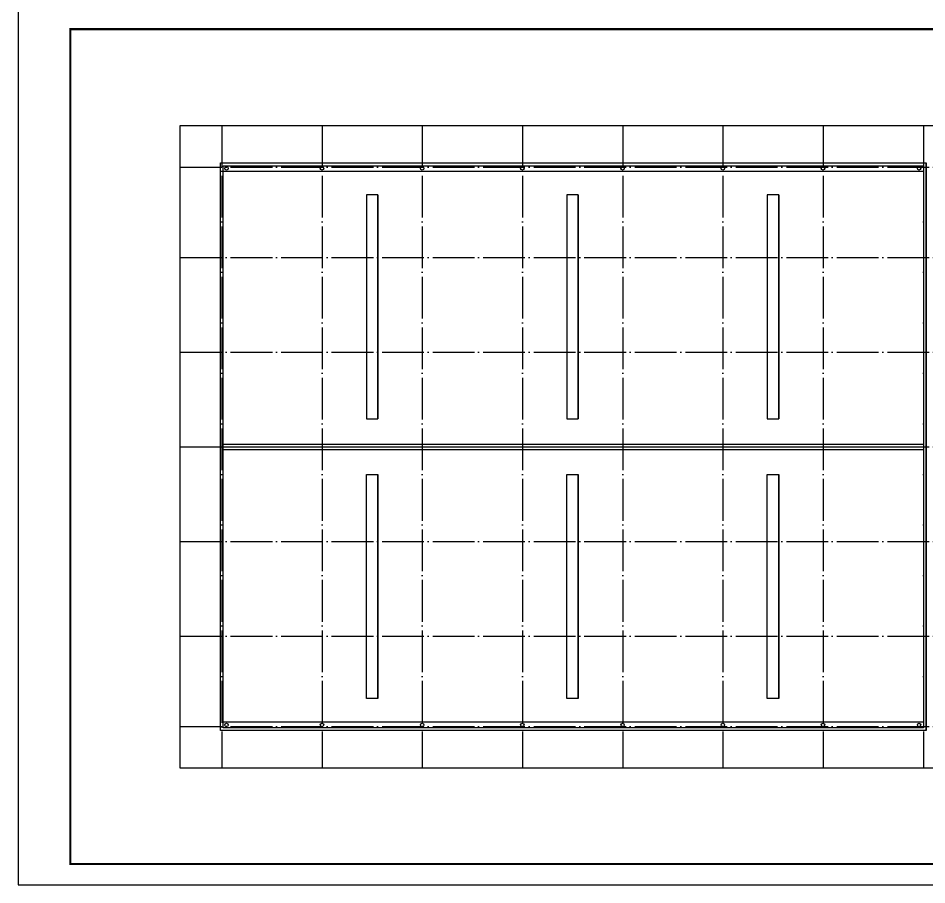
# Model space of a CAD drawing. Extents: x 5412679 to 5683609, y 301830 to 763830.
# Drawn here: x 5412679 to 5477963, y 427830 to 490118 of the extents above; entities that cross this region are included whole.
import ezdxf

# ---------------------------------------------------------------- set-up
doc = ezdxf.new("R2010")
doc.units = 0
doc.header["$LTSCALE"] = 1000
doc.header["$MEASUREMENT"] = 0
doc.linetypes.add('DOTE', pattern=[2.42, 2, -0.2, 0.02, -0.2])
doc.layers.get('Defpoints').update_dxf_attribs({"color": 56})
for name, color, linetype in [('$dl$', 255, 'Continuous'), ('DOTE', 252, 'DOTE'), ('PUB_TITLE', 4, 'Continuous')]:
    doc.layers.add(name, color=color, linetype=linetype)

msp = doc.modelspace()

# ---------------------------------------------------------------- linework, layer by layer
at = {"layer": '$dl$', "linetype": 'ByBlock'}
for centre in [(5427651, 479322), (5434505, 479322), (5441705, 479322), (5448905, 479322), (5456105, 479322), (5463305, 479322), (5470505, 479322), (5477408, 479322), (5427651, 439322), (5434505, 439322), (5441705, 439322), (5448905, 439322), (5456105, 439322), (5463305, 439322), (5470505, 439322), (5477408, 439322)]:
    msp.add_circle(centre, 124, dxfattribs=at)
at = {"linetype": 'ByBlock'}
for p, q in [((5427413, 439112), (5427413, 479512)), ((5427413, 479512), (5477713, 479512)), ((5477713, 479512), (5477713, 439112)), ((5477913, 438912), (5477913, 479712)), ((5427413, 479112), (5477713, 479112)), ((5437703, 477412), (5437703, 461312)), ((5438523, 477412), (5438523, 461312)), ((5452103, 477412), (5452103, 461312)), ((5452923, 477412), (5452923, 461312)), ((5466503, 477412), (5466503, 461312)), ((5467323, 477412), (5467323, 461312)), ((5427413, 459512), (5477713, 459512)), ((5427413, 459312), (5477713, 459312)), ((5427413, 459112), (5477713, 459112)), ((5437703, 441212), (5437703, 457312)), ((5438523, 441212), (5438523, 457312)), ((5452103, 441212), (5452103, 457312)), ((5452923, 441212), (5452923, 457312)), ((5466503, 441212), (5466503, 457312)), ((5467323, 441212), (5467323, 457312)), ((5477713, 439512), (5427413, 439512)), ((5477713, 439112), (5427413, 439112))]:
    msp.add_line(p, q, dxfattribs=at)
for points in [[(5477913, 438912), (5427213, 438912), (5427213, 479712), (5477913, 479712)], [(5438523, 477412), (5437703, 477412), (5437703, 461312), (5438523, 461312)], [(5452923, 477412), (5452103, 477412), (5452103, 461312), (5452923, 461312)], [(5467323, 477412), (5466503, 477412), (5466503, 461312), (5467323, 461312)], [(5438523, 441212), (5437703, 441212), (5437703, 457312), (5438523, 457312)], [(5452923, 441212), (5452103, 441212), (5452103, 457312), (5452923, 457312)], [(5467323, 441212), (5466503, 441212), (5466503, 457312), (5467323, 457312)]]:
    msp.add_lwpolyline(points, close=True, dxfattribs=at)
at = {"layer": 'Defpoints', "ltscale": 2}
msp.add_lwpolyline([(5424313, 482412), (5490313, 482412), (5490313, 436212), (5424313, 436212)], close=True, dxfattribs=at)
at = {"layer": 'DOTE', "ltscale": 1.5}
for p, q in [((5427313, 482412), (5427313, 436212)), ((5434513, 482412), (5434513, 436212)), ((5441713, 482412), (5441713, 436212)), ((5448913, 482412), (5448913, 436212)), ((5456113, 482412), (5456113, 436212)), ((5463313, 482412), (5463313, 436212)), ((5470513, 482412), (5470513, 436212)), ((5477713, 482412), (5477713, 436212)), ((5424313, 479412), (5490313, 479412)), ((5424313, 472912), (5490313, 472912)), ((5424313, 466112), (5490313, 466112)), ((5424313, 459312), (5490313, 459312)), ((5424313, 452512), (5490313, 452512)), ((5424313, 445712), (5490313, 445712)), ((5424313, 439212), (5490313, 439212))]:
    msp.add_line(p, q, dxfattribs=at)
at = {"layer": 'PUB_TITLE', "linetype": 'ByBlock'}
msp.add_lwpolyline([(5412679, 427830), (5524129, 427830), (5524129, 490830), (5412679, 490830)], close=True, dxfattribs=at)
at = {"layer": 'PUB_TITLE', "linetype": 'ByBlock', "const_width": 150}
msp.add_lwpolyline([(5416429, 429330), (5522629, 429330), (5522629, 489330), (5416429, 489330)], close=True, dxfattribs=at)

doc.saveas('drawing.dxf')
